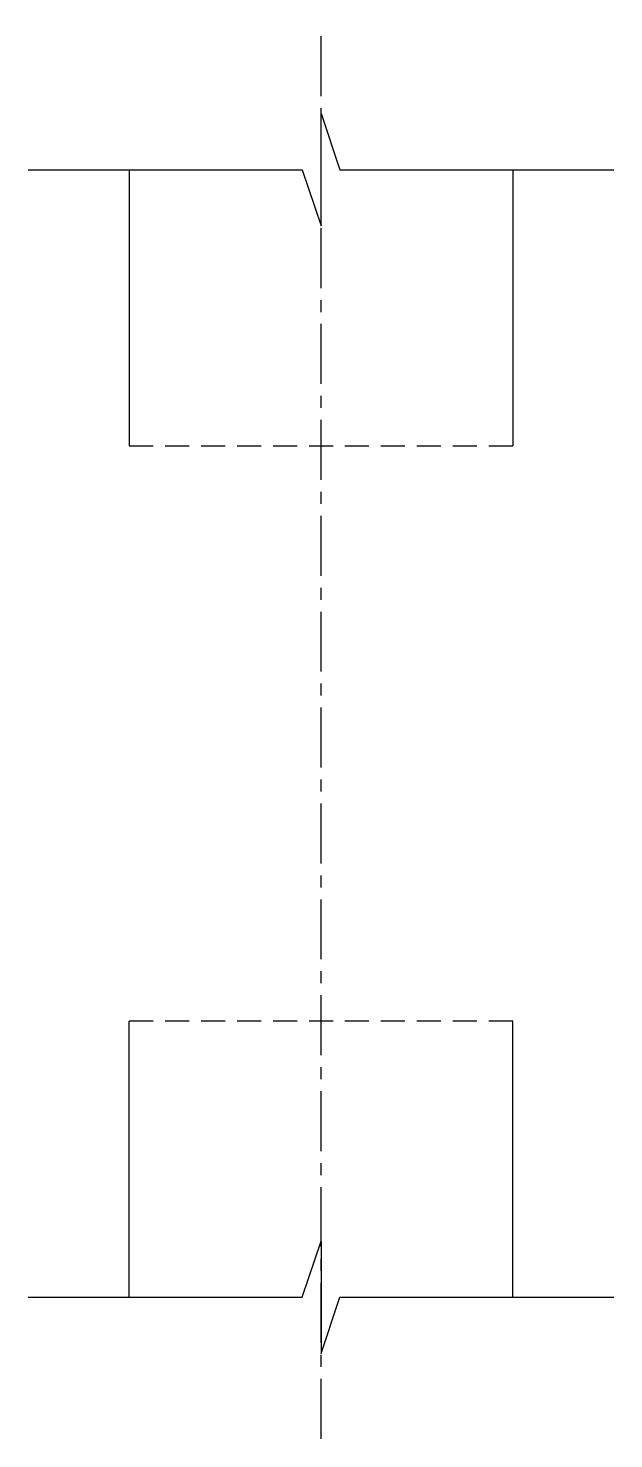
# Model space of a CAD drawing. Header units: centimetres. Extents: x -1028.4 to -997.9, y 5664.1 to 5737.7.
import ezdxf

# ---------------------------------------------------------------- set-up
doc = ezdxf.new("R2010")
doc.units = ezdxf.units.CM
doc.header["$LTSCALE"] = 2.5
doc.header["$MEASUREMENT"] = 0
doc.linetypes.add('CENTER', pattern=[2, 1.25, -0.25, 0.25, -0.25])
doc.linetypes.add('DASHED', pattern=[0.75, 0.5, -0.25])
for name, color, linetype in [('1', 1, 'Continuous'), ('4', 4, 'DASHED'), ('6', 6, 'CENTER')]:
    doc.layers.add(name, color=color, linetype=linetype)

msp = doc.modelspace()

# ---------------------------------------------------------------- linework, layer by layer
for p, q in [((-1023.13, 5730.312), (-1023.13, 5715.915)), ((-1003.13, 5730.312), (-1003.13, 5715.915)), ((-1023.13, 5671.517), (-1023.13, 5685.915)), ((-1003.13, 5671.517), (-1003.13, 5685.915))]:
    msp.add_line(p, q)
at = {"layer": '1'}
for points in [[(-1028.388, 5730.312), (-1014.109, 5730.312), (-1013.13, 5727.377), (-1013.13, 5733.248), (-1012.152, 5730.312), (-997.873, 5730.312)], [(-1028.388, 5671.517), (-1014.109, 5671.517), (-1013.13, 5674.452), (-1013.13, 5668.582), (-1012.152, 5671.517), (-997.873, 5671.517)]]:
    msp.add_lwpolyline(points, dxfattribs=at)
at = {"layer": '4'}
for p, q in [((-1023.13, 5715.915), (-1003.13, 5715.915)), ((-1003.13, 5685.915), (-1023.13, 5685.915))]:
    msp.add_line(p, q, dxfattribs=at)
at = {"layer": '6'}
msp.add_line((-1013.13, 5664.141), (-1013.13, 5737.688), dxfattribs=at)

doc.saveas('drawing.dxf')
